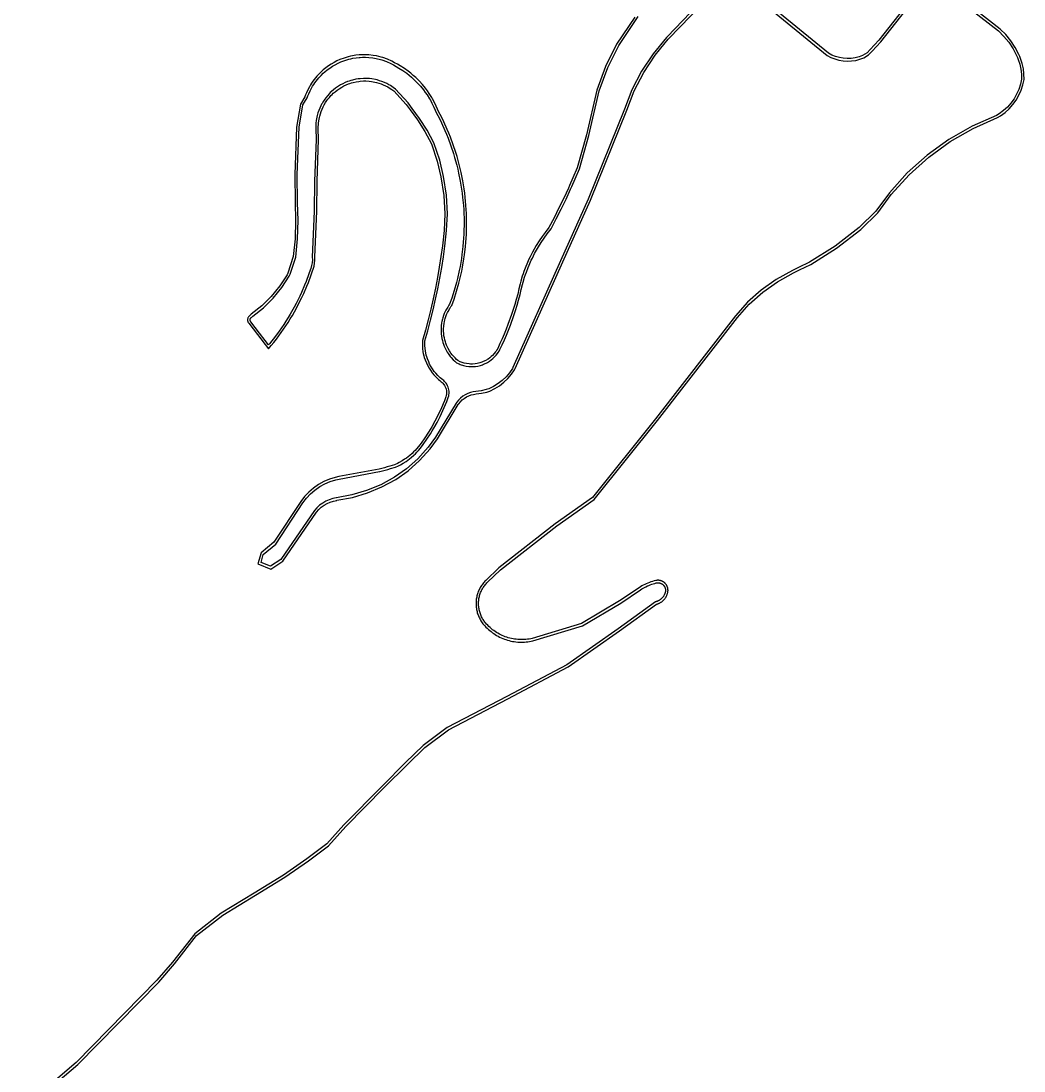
# Model space of a CAD drawing. Header units: millimetres. Extents: x 676447 to 689606, y 7455628 to 7463967.
# Drawn here: x 683087 to 683404.8, y 7463154.1 to 7463486.7 of the extents above; entities that cross this region are included whole.
import ezdxf

# ---------------------------------------------------------------- set-up
doc = ezdxf.new("R2010")
doc.units = ezdxf.units.MM
doc.header["$LTSCALE"] = 0.1
doc.header["$MEASUREMENT"] = 0
doc.layers.add('MUB_MEIOFIO', color=7, linetype='Continuous')
doc.layers.add('MUB_QUADRAS', color=7, linetype='Continuous')

msp = doc.modelspace()

# ---------------------------------------------------------------- linework, layer by layer
at = {"layer": 'MUB_MEIOFIO', "color": 244, "linetype": 'Continuous'}
for points in [[(683308.97, 7463499.69), (683291.68, 7463481.68), (683291.47, 7463481.44), (683287.28, 7463476.32), (683283.63, 7463470.78), (683280.58, 7463464.88), (683278.19, 7463458.74), (683266.65, 7463430.23), (683257.91, 7463410.71), (683242.86, 7463376.97), (683242.68, 7463376.66), (683241.74, 7463375.27), (683240.67, 7463374), (683239.48, 7463372.85), (683238.16, 7463371.82), (683236.75, 7463370.93), (683235.27, 7463370.2), (683234.35, 7463369.91), (683232.76, 7463369.55), (683231.1, 7463369.34), (683230.25, 7463369.22), (683229.39, 7463368.99), (683228.55, 7463368.69), (683227.75, 7463368.29), (683227, 7463367.81), (683226.3, 7463367.26), (683225.66, 7463366.63), (683225.1, 7463365.96), (683224.84, 7463365.6), (683218.31, 7463354.83), (683215.98, 7463351.66), (683212.74, 7463348.05), (683209.15, 7463344.8), (683205.3, 7463342.15), (683201.01, 7463339.82), (683196.5, 7463337.95), (683191.81, 7463336.56), (683186.95, 7463335.65), (683186.9, 7463335.64), (683185.81, 7463335.42), (683184.69, 7463335.06), (683183.61, 7463334.59), (683182.59, 7463334), (683181.63, 7463333.31), (683180.76, 7463332.53), (683179.95, 7463331.65), (683169.34, 7463316.13), (683166.06, 7463313.98), (683163.05, 7463315.19), (683163.78, 7463317.75), (683167.76, 7463321.03), (683176.31, 7463334.04), (683177.44, 7463335.54), (683178.71, 7463336.9), (683180.12, 7463338.12), (683181.65, 7463339.19), (683183.27, 7463340.1), (683184.99, 7463340.82), (683186.78, 7463341.37), (683187.81, 7463341.59), (683200.59, 7463343.99), (683200.67, 7463344), (683202.4, 7463344.43), (683203.26, 7463344.66), (683204.11, 7463344.92), (683205.62, 7463345.4), (683206.59, 7463345.83), (683207.21, 7463346.15), (683208.12, 7463346.65), (683209, 7463347.2), (683209.57, 7463347.6), (683210.13, 7463348.01), (683210.67, 7463348.44), (683211.46, 7463349.12), (683211.96, 7463349.6), (683212.44, 7463350.09), (683212.91, 7463350.6), (683213.59, 7463351.4), (683214.39, 7463352.51), (683215.63, 7463354.25), (683216.77, 7463355.97), (683217.32, 7463356.85), (683217.84, 7463357.75), (683218.85, 7463359.54), (683219.8, 7463361.38), (683220.26, 7463362.32), (683220.7, 7463363.26), (683221.51, 7463365.16), (683221.9, 7463366.11), (683222.26, 7463367.08), (683222.38, 7463367.39), (683222.51, 7463367.91), (683222.57, 7463368.26), (683222.62, 7463368.72), (683222.61, 7463369.43), (683222.56, 7463369.81), (683222.44, 7463370.32), (683222.34, 7463370.68), (683222.13, 7463371.17), (683221.88, 7463371.65), (683221.68, 7463371.96), (683221.51, 7463372.18), (683221.22, 7463372.52), (683220.96, 7463372.78), (683220.63, 7463373.06), (683220.22, 7463373.38), (683219.84, 7463373.7), (683219.1, 7463374.39), (683218.43, 7463375.13), (683217.95, 7463375.7), (683217.37, 7463376.53), (683216.97, 7463377.15), (683216.48, 7463378.03), (683216.17, 7463378.71), (683215.79, 7463379.65), (683215.56, 7463380.36), (683215.42, 7463380.84), (683215.25, 7463381.57), (683215.16, 7463382.06), (683215.02, 7463383.06), (683214.97, 7463383.8), (683214.96, 7463384.8), (683214.98, 7463385.36), (683215.89, 7463388.57), (683216.77, 7463391.87), (683217.6, 7463395.19), (683218.36, 7463398.54), (683219.06, 7463401.88), (683219.71, 7463405.24), (683220.3, 7463408.61), (683220.82, 7463411.98), (683221.29, 7463415.38), (683221.85, 7463420.3), (683222.1, 7463425.56), (683221.78, 7463431.53), (683220.84, 7463437.42), (683219.67, 7463442.54), (683217.8, 7463448.12), (683215.69, 7463452.09), (683213.3, 7463455.82), (683210.93, 7463459), (683209.63, 7463460.75), (683205.65, 7463465.09), (683204.96, 7463465.62), (683204.05, 7463466.21), (683203.57, 7463466.49), (683202.86, 7463466.86), (683202.12, 7463467.21), (683201.37, 7463467.51), (683200.59, 7463467.77), (683199.81, 7463467.99), (683199.27, 7463468.12), (683198.21, 7463468.32), (683197.39, 7463468.41), (683196.32, 7463468.47), (683195.5, 7463468.47), (683194.42, 7463468.4), (683193.88, 7463468.34), (683193.07, 7463468.21), (683192.02, 7463467.97), (683191.49, 7463467.83), (683190.97, 7463467.66), (683190.45, 7463467.47), (683189.7, 7463467.17), (683188.97, 7463466.82), (683188.25, 7463466.43), (683187.33, 7463465.87), (683186.66, 7463465.4), (683186.02, 7463464.89), (683185.41, 7463464.36), (683185.01, 7463463.98), (683184.63, 7463463.59), (683184.09, 7463462.99), (683183.58, 7463462.35), (683183.25, 7463461.91), (683182.8, 7463461.24), (683182.38, 7463460.54), (683182.25, 7463460.29), (683182.01, 7463459.81), (683181.66, 7463459.07), (683181.36, 7463458.32), (683181.09, 7463457.54), (683180.88, 7463456.76), (683180.75, 7463456.23), (683180.55, 7463455.17), (683180.46, 7463454.36), (683180.42, 7463453.82), (683180.39, 7463453.27), (683180.39, 7463452.66), (683180.49, 7463449.11), (683179.99, 7463435.99), (683179.91, 7463426.42), (683179.29, 7463411.85), (683179.31, 7463411), (683179.23, 7463410.09), (683179.07, 7463409.19), (683178.81, 7463408.3), (683178.64, 7463407.8), (683178.23, 7463406.59), (683177.33, 7463404.19), (683176.86, 7463403.01), (683175.84, 7463400.65), (683175.3, 7463399.49), (683174.15, 7463397.2), (683173.55, 7463396.07), (683172.29, 7463393.84), (683171.63, 7463392.74), (683170.96, 7463391.65), (683170.26, 7463390.58), (683169.54, 7463389.51), (683168.81, 7463388.46), (683167.28, 7463386.4), (683166.5, 7463385.39), (683165.7, 7463384.4), (683165.42, 7463384.07), (683162.6, 7463387.82), (683159.79, 7463391.43), (683159.73, 7463391.5), (683159.68, 7463391.59), (683159.64, 7463391.67), (683159.61, 7463391.78), (683159.59, 7463391.87), (683159.58, 7463391.96), (683159.58, 7463392.07), (683159.58, 7463392.15), (683159.6, 7463392.23), (683159.63, 7463392.34), (683159.67, 7463392.42), (683159.72, 7463392.52), (683159.77, 7463392.58), (683159.84, 7463392.66), (683159.91, 7463392.73), (683160.02, 7463392.81), (683160.47, 7463393.17), (683163.82, 7463395.86), (683166.9, 7463398.93), (683169.63, 7463402.28), (683172, 7463405.9), (683172.3, 7463406.44), (683174.06, 7463411.87), (683174.62, 7463417.68), (683174.83, 7463423.51), (683174.62, 7463429.21), (683174.52, 7463438.08), (683175.13, 7463453), (683176.34, 7463460.07), (683177.66, 7463462.3), (683177.92, 7463463), (683178.17, 7463463.62), (683178.59, 7463464.53), (683179.06, 7463465.42), (683179.39, 7463465.99), (683179.75, 7463466.55), (683180.13, 7463467.1), (683180.52, 7463467.64), (683180.94, 7463468.17), (683181.37, 7463468.67), (683182.06, 7463469.42), (683182.77, 7463470.11), (683183.27, 7463470.55), (683184.05, 7463471.19), (683184.85, 7463471.78), (683185.69, 7463472.33), (683186.56, 7463472.83), (683187.45, 7463473.29), (683188.37, 7463473.7), (683189.62, 7463474.17), (683190.25, 7463474.38), (683190.89, 7463474.56), (683191.54, 7463474.71), (683192.19, 7463474.85), (683193.19, 7463475.01), (683194.19, 7463475.12), (683194.48, 7463475.14), (683195.19, 7463475.18), (683196.18, 7463475.18), (683197.18, 7463475.13), (683198.52, 7463474.98), (683199.49, 7463474.81), (683200.93, 7463474.46), (683201.37, 7463474.32), (683202.77, 7463473.79), (683204.14, 7463473.18), (683205.03, 7463472.74), (683205.91, 7463472.27), (683206.76, 7463471.78), (683208.01, 7463470.97), (683209.23, 7463470.1), (683210, 7463469.48), (683210.77, 7463468.84), (683211.49, 7463468.18), (683212.56, 7463467.12), (683213.56, 7463466.02), (683214.51, 7463464.86), (683215.1, 7463464.07), (683215.66, 7463463.26), (683216.46, 7463461.99), (683216.71, 7463461.57), (683217.19, 7463460.69), (683217.85, 7463459.35), (683218.25, 7463458.44), (683218.48, 7463457.87), (683219.69, 7463455.53), (683220.25, 7463454.37), (683221.32, 7463452.01), (683221.82, 7463450.81), (683222.3, 7463449.61), (683223.21, 7463447.18), (683224.02, 7463444.72), (683224.39, 7463443.49), (683225.08, 7463440.98), (683225.39, 7463439.74), (683225.67, 7463438.47), (683226.19, 7463435.93), (683226.6, 7463433.37), (683226.78, 7463432.09), (683226.93, 7463430.81), (683227.17, 7463428.22), (683227.26, 7463426.93), (683227.33, 7463425.64), (683227.37, 7463424.35), (683227.39, 7463423.05), (683227.38, 7463422.01), (683227.36, 7463420.45), (683227.31, 7463419.17), (683227.14, 7463416.58), (683227.02, 7463415.3), (683226.72, 7463412.72), (683226.54, 7463411.45), (683226.1, 7463408.88), (683225.85, 7463407.62), (683225.29, 7463405.09), (683224.97, 7463403.84), (683224.27, 7463401.34), (683223.48, 7463398.87), (683222.8, 7463396.96), (683222.59, 7463396.67), (683222.19, 7463396.09), (683221.61, 7463395.08), (683221.39, 7463394.64), (683221.11, 7463394), (683220.86, 7463393.35), (683220.64, 7463392.68), (683220.51, 7463392.22), (683220.35, 7463391.54), (683220.27, 7463391.07), (683220.14, 7463390.14), (683220.09, 7463389.21), (683220.09, 7463388.5), (683220.14, 7463387.56), (683220.22, 7463386.86), (683220.35, 7463386.16), (683220.51, 7463385.48), (683220.7, 7463384.8), (683220.85, 7463384.35), (683221.1, 7463383.69), (683221.59, 7463382.63), (683222.06, 7463381.82), (683222.31, 7463381.41), (683222.58, 7463381.02), (683223.01, 7463380.46), (683223.31, 7463380.1), (683223.93, 7463379.41), (683224.44, 7463378.91), (683224.98, 7463378.45), (683225.82, 7463378.04), (683226.17, 7463377.9), (683227.16, 7463377.57), (683228.02, 7463377.38), (683228.89, 7463377.26), (683229.43, 7463377.23), (683230.13, 7463377.23), (683231.01, 7463377.29), (683231.71, 7463377.4), (683232.57, 7463377.6), (683233.23, 7463377.82), (683233.58, 7463377.95), (683234.36, 7463378.31), (683234.83, 7463378.56), (683235.14, 7463378.74), (683235.44, 7463378.94), (683236.01, 7463379.34), (683236.54, 7463379.79), (683236.94, 7463380.16), (683237.53, 7463380.81), (683237.96, 7463381.36), (683238.17, 7463381.65), (683238.46, 7463382.09), (683238.75, 7463382.63), (683239.47, 7463384.15), (683240.16, 7463385.67), (683240.81, 7463387.21), (683241.45, 7463388.76), (683242.05, 7463390.31), (683243.18, 7463393.45), (683243.7, 7463395.03), (683244.2, 7463396.64), (683244.66, 7463398.24), (683245.15, 7463400.01), (683245.49, 7463401.64), (683245.88, 7463403.22), (683246.1, 7463404), (683246.58, 7463405.56), (683246.84, 7463406.34), (683247.11, 7463407.1), (683247.7, 7463408.63), (683248, 7463409.37), (683248.67, 7463410.87), (683249.02, 7463411.6), (683249.75, 7463413.06), (683250.93, 7463415.14), (683250.95, 7463415.18), (683251.82, 7463416.56), (683252.74, 7463417.91), (683253.7, 7463419.23), (683254.94, 7463420.81), (683256.59, 7463423.97), (683258.16, 7463427.1), (683259.69, 7463430.25), (683261.15, 7463433.43), (683261.52, 7463434.25), (683261.53, 7463434.27), (683262.57, 7463436.63), (683263.94, 7463439.89), (683266.91, 7463450.38), (683270.2, 7463464.57), (683272.92, 7463471.91), (683276.38, 7463478.91), (683282.51, 7463488.04)], [(683371.93, 7463497.3), (683358.84, 7463480.6), (683356.06, 7463477.68), (683355.06, 7463476.59), (683353.67, 7463475.73), (683352.52, 7463475.31), (683351.3, 7463475), (683350.06, 7463474.82), (683348.8, 7463474.77), (683347.54, 7463474.85), (683346.31, 7463475.06), (683345.1, 7463475.4), (683343.92, 7463475.87), (683342.84, 7463476.43), (683314.09, 7463500)], [(683087.5, 7463141.25), (683104.99, 7463156.23), (683130.64, 7463182.31), (683135.67, 7463188.11), (683142.62, 7463197.01), (683150.92, 7463203.43), (683161.33, 7463209.79), (683170.58, 7463215.5), (683178.08, 7463220.68), (683184.4, 7463225.48), (683189.88, 7463231.55), (683202.09, 7463243.89), (683209.41, 7463251.21), (683214.94, 7463256.59), (683222.44, 7463262.22), (683241.29, 7463272.02), (683260.34, 7463282.08), (683276.67, 7463293.51), (683288.36, 7463301.97), (683288.52, 7463302.02), (683288.68, 7463302.07), (683288.84, 7463302.12), (683289, 7463302.19), (683289.15, 7463302.25), (683289.3, 7463302.32), (683289.45, 7463302.4), (683289.6, 7463302.48), (683289.74, 7463302.57), (683289.88, 7463302.66), (683290.02, 7463302.76), (683290.15, 7463302.86), (683290.29, 7463302.97), (683290.41, 7463303.08), (683290.54, 7463303.2), (683290.65, 7463303.31), (683290.77, 7463303.44), (683290.88, 7463303.56), (683290.99, 7463303.69), (683291.09, 7463303.83), (683291.19, 7463303.97), (683291.28, 7463304.11), (683291.37, 7463304.25), (683291.45, 7463304.4), (683291.53, 7463304.55), (683291.6, 7463304.7), (683291.66, 7463304.85), (683291.73, 7463305.01), (683291.78, 7463305.17), (683291.83, 7463305.33), (683291.88, 7463305.49), (683291.92, 7463305.66), (683291.94, 7463305.76), (683291.96, 7463305.87), (683291.98, 7463305.98), (683291.99, 7463306.09), (683291.99, 7463306.2), (683292, 7463306.31), (683292, 7463306.42), (683291.99, 7463306.53), (683291.99, 7463306.64), (683291.97, 7463306.75), (683291.96, 7463306.86), (683291.94, 7463306.97), (683291.91, 7463307.08), (683291.89, 7463307.19), (683291.86, 7463307.29), (683291.82, 7463307.4), (683291.78, 7463307.5), (683291.74, 7463307.61), (683291.7, 7463307.71), (683291.65, 7463307.81), (683291.6, 7463307.9), (683291.54, 7463308), (683291.48, 7463308.09), (683291.42, 7463308.19), (683291.36, 7463308.27), (683291.29, 7463308.36), (683291.22, 7463308.45), (683291.14, 7463308.53), (683291.07, 7463308.61), (683290.99, 7463308.69), (683290.9, 7463308.76), (683290.82, 7463308.83), (683290.73, 7463308.9), (683290.64, 7463308.96), (683290.55, 7463309.03), (683290.46, 7463309.08), (683290.36, 7463309.14), (683290.26, 7463309.19), (683290.16, 7463309.24), (683290.06, 7463309.29), (683289.96, 7463309.33), (683289.86, 7463309.36), (683289.75, 7463309.4), (683289.65, 7463309.43), (683289.54, 7463309.46), (683289.43, 7463309.48), (683289.32, 7463309.5), (683289.21, 7463309.52), (683289.1, 7463309.53), (683288.99, 7463309.54), (683288.88, 7463309.54), (683288.77, 7463309.54), (683288.66, 7463309.54), (683288.55, 7463309.53), (683288.44, 7463309.52), (683288.33, 7463309.5), (683288.22, 7463309.48), (683288.11, 7463309.46), (683287.6, 7463309.34), (683287.09, 7463309.19), (683286.59, 7463309.03), (683286.09, 7463308.86), (683285.6, 7463308.67), (683285.12, 7463308.46), (683284.64, 7463308.23), (683284.17, 7463307.99), (683283.71, 7463307.73), (683283.26, 7463307.46), (683282.83, 7463307.18), (683276.59, 7463302.98), (683264.62, 7463295.85), (683249, 7463291.14), (683248.51, 7463291.03), (683248.01, 7463290.94), (683247.5, 7463290.87), (683246.99, 7463290.81), (683246.48, 7463290.77), (683245.97, 7463290.75), (683245.45, 7463290.75), (683244.94, 7463290.76), (683244.43, 7463290.79), (683243.92, 7463290.84), (683243.41, 7463290.91), (683242.9, 7463290.99), (683242.4, 7463291.09), (683241.9, 7463291.21), (683241.4, 7463291.34), (683240.91, 7463291.5), (683240.43, 7463291.67), (683239.95, 7463291.85), (683239.48, 7463292.05), (683239.02, 7463292.27), (683238.56, 7463292.51), (683238.11, 7463292.76), (683237.67, 7463293.02), (683237.24, 7463293.3), (683236.82, 7463293.6), (683236.41, 7463293.9), (683236.01, 7463294.23), (683235.63, 7463294.56), (683235.25, 7463294.91), (683234.89, 7463295.28), (683234.54, 7463295.65), (683234.2, 7463296.04), (683233.99, 7463296.29), (683233.79, 7463296.56), (683233.6, 7463296.83), (683233.42, 7463297.1), (683233.25, 7463297.38), (683233.09, 7463297.67), (683232.94, 7463297.97), (683232.8, 7463298.26), (683232.67, 7463298.57), (683232.55, 7463298.88), (683232.44, 7463299.19), (683232.34, 7463299.5), (683232.26, 7463299.82), (683232.18, 7463300.14), (683232.12, 7463300.47), (683232.06, 7463300.79), (683232.02, 7463301.12), (683231.99, 7463301.45), (683231.97, 7463301.78), (683231.97, 7463302.11), (683231.97, 7463302.44), (683231.99, 7463302.77), (683232.02, 7463303.1), (683232.05, 7463303.42), (683232.1, 7463303.75), (683232.17, 7463304.07), (683232.24, 7463304.4), (683232.32, 7463304.72), (683232.42, 7463305.03), (683232.52, 7463305.34), (683232.64, 7463305.65), (683232.77, 7463305.96), (683232.91, 7463306.26), (683233.06, 7463306.55), (683233.21, 7463306.84), (683233.38, 7463307.12), (683233.56, 7463307.4), (683233.75, 7463307.67), (683233.95, 7463307.94), (683234.15, 7463308.19), (683234.37, 7463308.45), (683234.59, 7463308.69), (683234.83, 7463308.93), (683238.88, 7463312.88), (683256.75, 7463326.81), (683268.63, 7463335.14), (683288.63, 7463360.15), (683314.02, 7463392.75), (683317.76, 7463397), (683322.06, 7463400.79), (683326.74, 7463404.11), (683331.76, 7463406.94), (683333.69, 7463407.85), (683337.23, 7463409.6), (683345.42, 7463414.69), (683353.05, 7463420.62), (683358.47, 7463425.89), (683362.75, 7463431.75), (683368.37, 7463437.97), (683374.62, 7463443.56), (683381.41, 7463448.47), (683388.68, 7463452.64), (683396.43, 7463456.06), (683397.37, 7463456.63), (683398.8, 7463457.67), (683400.1, 7463458.86), (683401.27, 7463460.17), (683402.3, 7463461.6), (683403.18, 7463463.13), (683403.89, 7463464.74), (683404.42, 7463466.42), (683404.79, 7463468.18), (683404.78, 7463469.9), (683404.59, 7463471.56), (683404.23, 7463473.2), (683403.71, 7463474.78), (683403.42, 7463475.47), (683403.16, 7463476.06), (683402, 7463478.29), (683400.62, 7463480.39), (683399.01, 7463482.35), (683397.21, 7463484.12), (683381.79, 7463496.2)]]:
    msp.add_lwpolyline(points, dxfattribs=at)
at = {"layer": 'MUB_QUADRAS', "linetype": 'Continuous'}
for points in [[(683281.46, 7463487.91), (683275.69, 7463479.32), (683272.18, 7463472.23), (683269.43, 7463464.8), (683266.14, 7463450.58), (683263.18, 7463440.16), (683261.83, 7463436.95), (683260.81, 7463434.61), (683260.8, 7463434.59), (683260.43, 7463433.76), (683258.97, 7463430.59), (683257.45, 7463427.45), (683255.88, 7463424.33), (683254.26, 7463421.25), (683253.06, 7463419.72), (683252.08, 7463418.37), (683251.15, 7463417), (683250.27, 7463415.6), (683250.24, 7463415.55), (683249.05, 7463413.43), (683248.3, 7463411.95), (683247.95, 7463411.21), (683247.26, 7463409.69), (683246.95, 7463408.92), (683246.36, 7463407.38), (683246.08, 7463406.6), (683245.82, 7463405.81), (683245.33, 7463404.22), (683245.11, 7463403.42), (683244.71, 7463401.82), (683244.37, 7463400.2), (683243.89, 7463398.45), (683243.43, 7463396.86), (683242.94, 7463395.28), (683242.42, 7463393.71), (683241.3, 7463390.59), (683240.7, 7463389.05), (683240.07, 7463387.51), (683239.43, 7463386), (683238.75, 7463384.49), (683238.04, 7463382.99), (683237.77, 7463382.51), (683237.5, 7463382.1), (683237.32, 7463381.84), (683236.92, 7463381.33), (683236.37, 7463380.73), (683236.01, 7463380.39), (683235.52, 7463379.98), (683234.99, 7463379.6), (683234.71, 7463379.42), (683234.44, 7463379.25), (683234, 7463379.03), (683233.27, 7463378.69), (683232.96, 7463378.57), (683232.35, 7463378.37), (683231.56, 7463378.18), (683230.92, 7463378.09), (683230.1, 7463378.03), (683229.45, 7463378.03), (683228.97, 7463378.06), (683228.16, 7463378.16), (683227.37, 7463378.34), (683226.44, 7463378.65), (683226.15, 7463378.77), (683225.42, 7463379.12), (683224.98, 7463379.5), (683224.51, 7463379.97), (683223.91, 7463380.62), (683223.63, 7463380.96), (683223.23, 7463381.48), (683222.98, 7463381.85), (683222.74, 7463382.23), (683222.31, 7463382.99), (683221.84, 7463384.01), (683221.6, 7463384.62), (683221.46, 7463385.04), (683221.28, 7463385.68), (683221.13, 7463386.33), (683221.02, 7463386.98), (683220.94, 7463387.63), (683220.89, 7463388.52), (683220.89, 7463389.18), (683220.94, 7463390.07), (683221.06, 7463390.94), (683221.13, 7463391.38), (683221.28, 7463392.02), (683221.4, 7463392.45), (683221.61, 7463393.08), (683221.85, 7463393.7), (683222.12, 7463394.3), (683222.31, 7463394.7), (683222.87, 7463395.66), (683223.24, 7463396.21), (683223.52, 7463396.58), (683224.24, 7463398.61), (683225.03, 7463401.11), (683225.74, 7463403.63), (683226.06, 7463404.9), (683226.63, 7463407.46), (683226.88, 7463408.74), (683227.33, 7463411.32), (683227.52, 7463412.61), (683227.82, 7463415.22), (683227.94, 7463416.52), (683228.11, 7463419.13), (683228.16, 7463420.43), (683228.18, 7463422), (683228.19, 7463423.06), (683228.17, 7463424.37), (683228.13, 7463425.67), (683228.06, 7463426.98), (683227.97, 7463428.28), (683227.73, 7463430.9), (683227.58, 7463432.19), (683227.4, 7463433.49), (683226.97, 7463436.07), (683226.45, 7463438.64), (683226.16, 7463439.92), (683225.85, 7463441.18), (683225.16, 7463443.71), (683224.78, 7463444.97), (683223.96, 7463447.45), (683223.05, 7463449.9), (683222.56, 7463451.11), (683222.06, 7463452.33), (683220.98, 7463454.71), (683220.41, 7463455.89), (683219.21, 7463458.21), (683218.99, 7463458.75), (683218.58, 7463459.69), (683217.9, 7463461.06), (683217.4, 7463461.97), (683217.14, 7463462.41), (683216.33, 7463463.7), (683215.75, 7463464.53), (683215.14, 7463465.36), (683214.16, 7463466.54), (683213.14, 7463467.68), (683212.05, 7463468.76), (683211.29, 7463469.44), (683210.51, 7463470.1), (683209.71, 7463470.74), (683208.46, 7463471.63), (683207.18, 7463472.46), (683206.3, 7463472.97), (683205.39, 7463473.45), (683204.48, 7463473.91), (683203.07, 7463474.53), (683201.64, 7463475.07), (683201.15, 7463475.23), (683199.66, 7463475.59), (683198.63, 7463475.78), (683197.24, 7463475.93), (683196.2, 7463475.98), (683195.16, 7463475.98), (683194.43, 7463475.94), (683194.12, 7463475.92), (683193.08, 7463475.81), (683192.05, 7463475.63), (683191.36, 7463475.49), (683190.69, 7463475.33), (683190.02, 7463475.14), (683189.35, 7463474.93), (683188.06, 7463474.44), (683187.1, 7463474.01), (683186.18, 7463473.53), (683185.27, 7463473.01), (683184.4, 7463472.44), (683183.56, 7463471.83), (683182.75, 7463471.16), (683182.23, 7463470.7), (683181.49, 7463469.98), (683180.77, 7463469.2), (683180.32, 7463468.68), (683179.89, 7463468.13), (683179.48, 7463467.56), (683179.08, 7463466.99), (683178.71, 7463466.41), (683178.36, 7463465.8), (683177.88, 7463464.88), (683177.44, 7463463.94), (683177.17, 7463463.29), (683176.94, 7463462.65), (683175.58, 7463460.35), (683174.34, 7463453.09), (683173.71, 7463438.09), (683173.82, 7463429.2), (683174.02, 7463423.51), (683173.82, 7463417.73), (683173.27, 7463412.04), (683171.56, 7463406.77), (683171.31, 7463406.32), (683168.99, 7463402.76), (683166.3, 7463399.46), (683163.29, 7463396.46), (683159.97, 7463393.79), (683159.54, 7463393.45), (683159.39, 7463393.34), (683159.26, 7463393.22), (683159.15, 7463393.09), (683159.04, 7463392.94), (683158.96, 7463392.78), (683158.88, 7463392.62), (683158.83, 7463392.44), (683158.79, 7463392.27), (683158.78, 7463392.09), (683158.78, 7463391.91), (683158.8, 7463391.73), (683158.84, 7463391.56), (683158.89, 7463391.39), (683158.97, 7463391.22), (683159.06, 7463391.06), (683159.15, 7463390.95), (683161.97, 7463387.34), (683165.38, 7463382.79), (683166.31, 7463383.89), (683167.13, 7463384.89), (683167.92, 7463385.92), (683169.46, 7463388), (683170.2, 7463389.06), (683170.93, 7463390.14), (683171.63, 7463391.22), (683172.31, 7463392.32), (683172.98, 7463393.44), (683174.25, 7463395.69), (683174.87, 7463396.83), (683176.02, 7463399.14), (683176.57, 7463400.32), (683177.6, 7463402.7), (683178.08, 7463403.9), (683178.98, 7463406.32), (683179.4, 7463407.54), (683179.57, 7463408.06), (683179.85, 7463409), (683180.03, 7463409.98), (683180.11, 7463410.97), (683180.09, 7463411.85), (683180.71, 7463426.4), (683180.79, 7463435.97), (683181.29, 7463449.11), (683181.19, 7463452.67), (683181.19, 7463453.25), (683181.21, 7463453.77), (683181.25, 7463454.29), (683181.34, 7463455.05), (683181.53, 7463456.06), (683181.65, 7463456.56), (683181.86, 7463457.31), (683182.11, 7463458.04), (683182.4, 7463458.75), (683182.72, 7463459.46), (683182.96, 7463459.92), (683183.08, 7463460.15), (683183.48, 7463460.81), (683183.91, 7463461.45), (683184.21, 7463461.86), (683184.7, 7463462.47), (683185.22, 7463463.05), (683185.57, 7463463.41), (683185.95, 7463463.77), (683186.53, 7463464.28), (683187.13, 7463464.75), (683187.77, 7463465.2), (683188.64, 7463465.74), (683189.33, 7463466.11), (683190.02, 7463466.43), (683190.74, 7463466.72), (683191.23, 7463466.9), (683191.72, 7463467.06), (683192.22, 7463467.2), (683193.22, 7463467.43), (683193.99, 7463467.55), (683194.49, 7463467.61), (683195.53, 7463467.67), (683196.3, 7463467.67), (683197.33, 7463467.61), (683198.09, 7463467.53), (683199.1, 7463467.34), (683199.61, 7463467.22), (683200.35, 7463467.01), (683201.09, 7463466.76), (683201.8, 7463466.47), (683202.5, 7463466.15), (683203.19, 7463465.79), (683203.63, 7463465.53), (683204.5, 7463464.96), (683205.11, 7463464.5), (683209.02, 7463460.24), (683210.29, 7463458.53), (683212.64, 7463455.37), (683215, 7463451.68), (683217.06, 7463447.81), (683218.9, 7463442.32), (683220.06, 7463437.27), (683220.99, 7463431.45), (683221.3, 7463425.56), (683221.06, 7463420.36), (683220.5, 7463415.48), (683220.03, 7463412.1), (683219.51, 7463408.74), (683218.92, 7463405.38), (683218.28, 7463402.04), (683217.58, 7463398.71), (683216.82, 7463395.38), (683216, 7463392.07), (683215.12, 7463388.78), (683214.19, 7463385.49), (683214.16, 7463384.82), (683214.17, 7463383.76), (683214.23, 7463382.98), (683214.37, 7463381.93), (683214.47, 7463381.4), (683214.65, 7463380.64), (683214.79, 7463380.13), (683215.04, 7463379.37), (683215.43, 7463378.4), (683215.77, 7463377.67), (683216.28, 7463376.74), (683216.7, 7463376.08), (683217.32, 7463375.22), (683217.82, 7463374.6), (683218.54, 7463373.83), (683219.31, 7463373.1), (683219.71, 7463372.76), (683220.12, 7463372.44), (683220.42, 7463372.19), (683220.63, 7463371.98), (683220.89, 7463371.68), (683221.02, 7463371.5), (683221.19, 7463371.25), (683221.41, 7463370.83), (683221.58, 7463370.41), (683221.67, 7463370.12), (683221.77, 7463369.67), (683221.81, 7463369.37), (683221.82, 7463368.75), (683221.78, 7463368.37), (683221.73, 7463368.08), (683221.61, 7463367.63), (683221.51, 7463367.36), (683221.15, 7463366.4), (683220.77, 7463365.46), (683219.97, 7463363.59), (683219.54, 7463362.66), (683219.09, 7463361.74), (683218.15, 7463359.92), (683217.15, 7463358.15), (683216.63, 7463357.27), (683216.09, 7463356.4), (683214.97, 7463354.7), (683213.75, 7463352.97), (683212.96, 7463351.9), (683212.31, 7463351.13), (683211.86, 7463350.64), (683211.4, 7463350.17), (683210.92, 7463349.71), (683210.16, 7463349.05), (683209.65, 7463348.65), (683209.11, 7463348.25), (683208.56, 7463347.87), (683207.72, 7463347.34), (683206.84, 7463346.85), (683206.24, 7463346.56), (683205.33, 7463346.15), (683203.88, 7463345.68), (683203.04, 7463345.43), (683202.2, 7463345.2), (683200.51, 7463344.78), (683200.45, 7463344.77), (683187.66, 7463342.37), (683186.58, 7463342.14), (683184.71, 7463341.57), (683182.92, 7463340.82), (683181.22, 7463339.87), (683179.63, 7463338.76), (683178.16, 7463337.48), (683176.83, 7463336.06), (683175.65, 7463334.5), (683167.16, 7463321.57), (683163.08, 7463318.21), (683162.08, 7463314.72), (683166.14, 7463313.08), (683169.91, 7463315.55), (683180.58, 7463331.15), (683181.32, 7463331.96), (683182.13, 7463332.69), (683183.02, 7463333.33), (683183.97, 7463333.87), (683184.97, 7463334.31), (683186.01, 7463334.64), (683187.08, 7463334.86), (683187.12, 7463334.87), (683192, 7463335.78), (683196.77, 7463337.19), (683201.36, 7463339.1), (683205.72, 7463341.47), (683209.65, 7463344.17), (683213.31, 7463347.48), (683216.6, 7463351.15), (683218.98, 7463354.38), (683225.51, 7463365.16), (683225.73, 7463365.47), (683226.25, 7463366.09), (683226.83, 7463366.66), (683227.46, 7463367.16), (683228.14, 7463367.59), (683228.87, 7463367.95), (683229.63, 7463368.23), (683230.41, 7463368.43), (683231.21, 7463368.55), (683232.9, 7463368.76), (683234.56, 7463369.14), (683235.57, 7463369.46), (683237.14, 7463370.23), (683238.62, 7463371.16), (683240, 7463372.24), (683241.26, 7463373.45), (683242.38, 7463374.79), (683243.36, 7463376.24), (683243.57, 7463376.61), (683258.64, 7463410.38), (683267.39, 7463429.92), (683278.93, 7463458.44), (683281.31, 7463464.55), (683284.32, 7463470.37), (683287.93, 7463475.85), (683292.08, 7463480.92), (683292.27, 7463481.13), (683309.53, 7463499.12)], [(683313.6, 7463499.36), (683342.4, 7463475.76), (683343.59, 7463475.14), (683344.84, 7463474.64), (683346.13, 7463474.28), (683347.45, 7463474.05), (683348.79, 7463473.97), (683350.13, 7463474.02), (683351.46, 7463474.21), (683352.76, 7463474.55), (683354.02, 7463475.01), (683355.57, 7463475.96), (683356.65, 7463477.13), (683359.45, 7463480.08), (683372.55, 7463496.8)], [(683381.3, 7463495.57), (683396.68, 7463483.52), (683398.42, 7463481.81), (683399.97, 7463479.92), (683401.31, 7463477.88), (683402.44, 7463475.72), (683402.68, 7463475.16), (683402.96, 7463474.5), (683403.46, 7463472.99), (683403.8, 7463471.43), (683403.98, 7463469.85), (683403.99, 7463468.26), (683403.65, 7463466.62), (683403.14, 7463465.02), (683402.46, 7463463.49), (683401.63, 7463462.03), (683400.65, 7463460.67), (683399.53, 7463459.42), (683398.29, 7463458.29), (683396.93, 7463457.3), (683396.06, 7463456.77), (683388.32, 7463453.35), (683380.98, 7463449.14), (683374.12, 7463444.18), (683367.81, 7463438.54), (683362.13, 7463432.26), (683357.86, 7463426.42), (683352.52, 7463421.22), (683344.96, 7463415.35), (683336.84, 7463410.3), (683333.34, 7463408.57), (683331.39, 7463407.65), (683326.31, 7463404.79), (683321.56, 7463401.42), (683317.19, 7463397.57), (683313.4, 7463393.26), (683288, 7463360.65), (683268.08, 7463335.73), (683256.27, 7463327.46), (683238.36, 7463313.48), (683234.27, 7463309.49), (683234.01, 7463309.24), (683233.77, 7463308.98), (683233.54, 7463308.71), (683233.31, 7463308.43), (683233.1, 7463308.14), (683232.9, 7463307.85), (683232.7, 7463307.54), (683232.52, 7463307.24), (683232.35, 7463306.92), (683232.19, 7463306.6), (683232.04, 7463306.28), (683231.9, 7463305.95), (683231.77, 7463305.61), (683231.66, 7463305.28), (683231.55, 7463304.93), (683231.46, 7463304.59), (683231.38, 7463304.24), (683231.32, 7463303.89), (683231.26, 7463303.53), (683231.22, 7463303.18), (683231.19, 7463302.82), (683231.17, 7463302.46), (683231.17, 7463302.1), (683231.17, 7463301.75), (683231.19, 7463301.39), (683231.23, 7463301.03), (683231.27, 7463300.68), (683231.33, 7463300.32), (683231.4, 7463299.97), (683231.48, 7463299.62), (683231.57, 7463299.28), (683231.68, 7463298.94), (683231.8, 7463298.6), (683231.93, 7463298.27), (683232.07, 7463297.94), (683232.22, 7463297.61), (683232.38, 7463297.29), (683232.56, 7463296.98), (683232.74, 7463296.68), (683232.94, 7463296.38), (683233.15, 7463296.08), (683233.36, 7463295.8), (683233.59, 7463295.52), (683233.94, 7463295.11), (683234.31, 7463294.72), (683234.7, 7463294.34), (683235.09, 7463293.97), (683235.5, 7463293.61), (683235.92, 7463293.27), (683236.35, 7463292.95), (683236.79, 7463292.64), (683237.25, 7463292.34), (683237.71, 7463292.06), (683238.18, 7463291.8), (683238.66, 7463291.55), (683239.15, 7463291.32), (683239.65, 7463291.11), (683240.15, 7463290.92), (683240.66, 7463290.74), (683241.18, 7463290.58), (683241.7, 7463290.43), (683242.23, 7463290.31), (683242.76, 7463290.2), (683243.29, 7463290.11), (683243.83, 7463290.04), (683244.37, 7463289.99), (683244.9, 7463289.96), (683245.45, 7463289.95), (683245.99, 7463289.95), (683246.53, 7463289.97), (683247.07, 7463290.01), (683247.6, 7463290.07), (683248.14, 7463290.15), (683248.67, 7463290.25), (683249.2, 7463290.36), (683264.94, 7463295.11), (683277.02, 7463302.3), (683283.27, 7463306.51), (683283.69, 7463306.78), (683284.11, 7463307.04), (683284.55, 7463307.28), (683285, 7463307.51), (683285.45, 7463307.73), (683285.91, 7463307.93), (683286.37, 7463308.11), (683286.84, 7463308.28), (683287.32, 7463308.43), (683287.8, 7463308.56), (683288.29, 7463308.68), (683288.37, 7463308.7), (683288.45, 7463308.71), (683288.53, 7463308.72), (683288.62, 7463308.73), (683288.7, 7463308.74), (683288.78, 7463308.74), (683288.86, 7463308.74), (683288.95, 7463308.74), (683289.03, 7463308.73), (683289.11, 7463308.72), (683289.19, 7463308.71), (683289.28, 7463308.7), (683289.36, 7463308.68), (683289.44, 7463308.66), (683289.52, 7463308.63), (683289.6, 7463308.61), (683289.67, 7463308.58), (683289.75, 7463308.55), (683289.83, 7463308.52), (683289.9, 7463308.48), (683289.97, 7463308.44), (683290.04, 7463308.4), (683290.11, 7463308.35), (683290.18, 7463308.31), (683290.25, 7463308.26), (683290.32, 7463308.21), (683290.38, 7463308.16), (683290.44, 7463308.1), (683290.5, 7463308.04), (683290.56, 7463307.98), (683290.61, 7463307.92), (683290.67, 7463307.86), (683290.72, 7463307.79), (683290.77, 7463307.73), (683290.81, 7463307.66), (683290.86, 7463307.59), (683290.9, 7463307.52), (683290.94, 7463307.44), (683290.97, 7463307.37), (683291.01, 7463307.29), (683291.04, 7463307.22), (683291.07, 7463307.14), (683291.09, 7463307.06), (683291.12, 7463306.98), (683291.14, 7463306.9), (683291.15, 7463306.82), (683291.17, 7463306.74), (683291.18, 7463306.65), (683291.19, 7463306.57), (683291.19, 7463306.49), (683291.2, 7463306.41), (683291.2, 7463306.32), (683291.2, 7463306.24), (683291.19, 7463306.16), (683291.18, 7463306.08), (683291.17, 7463305.99), (683291.16, 7463305.91), (683291.14, 7463305.83), (683291.11, 7463305.69), (683291.07, 7463305.56), (683291.02, 7463305.42), (683290.98, 7463305.29), (683290.93, 7463305.16), (683290.87, 7463305.03), (683290.81, 7463304.9), (683290.74, 7463304.78), (683290.67, 7463304.66), (683290.6, 7463304.53), (683290.52, 7463304.42), (683290.44, 7463304.3), (683290.36, 7463304.19), (683290.27, 7463304.08), (683290.18, 7463303.97), (683290.08, 7463303.87), (683289.98, 7463303.77), (683289.88, 7463303.67), (683289.77, 7463303.58), (683289.66, 7463303.49), (683289.55, 7463303.41), (683289.43, 7463303.33), (683289.31, 7463303.25), (683289.19, 7463303.18), (683289.07, 7463303.11), (683288.95, 7463303.04), (683288.82, 7463302.98), (683288.69, 7463302.92), (683288.56, 7463302.87), (683288.42, 7463302.83), (683288.29, 7463302.78), (683288.15, 7463302.74), (683288.02, 7463302.71), (683276.21, 7463294.16), (683259.92, 7463282.77), (683240.92, 7463272.73), (683222.02, 7463262.9), (683214.41, 7463257.2), (683208.85, 7463251.78), (683201.52, 7463244.45), (683189.3, 7463232.1), (683183.85, 7463226.07), (683177.61, 7463221.32), (683170.14, 7463216.17), (683160.91, 7463210.47), (683150.46, 7463204.09), (683142.05, 7463197.58), (683135.05, 7463188.62), (683130.05, 7463182.85), (683104.44, 7463156.82), (683087, 7463141.88)]]:
    msp.add_lwpolyline(points, dxfattribs=at)

doc.saveas('drawing.dxf')
